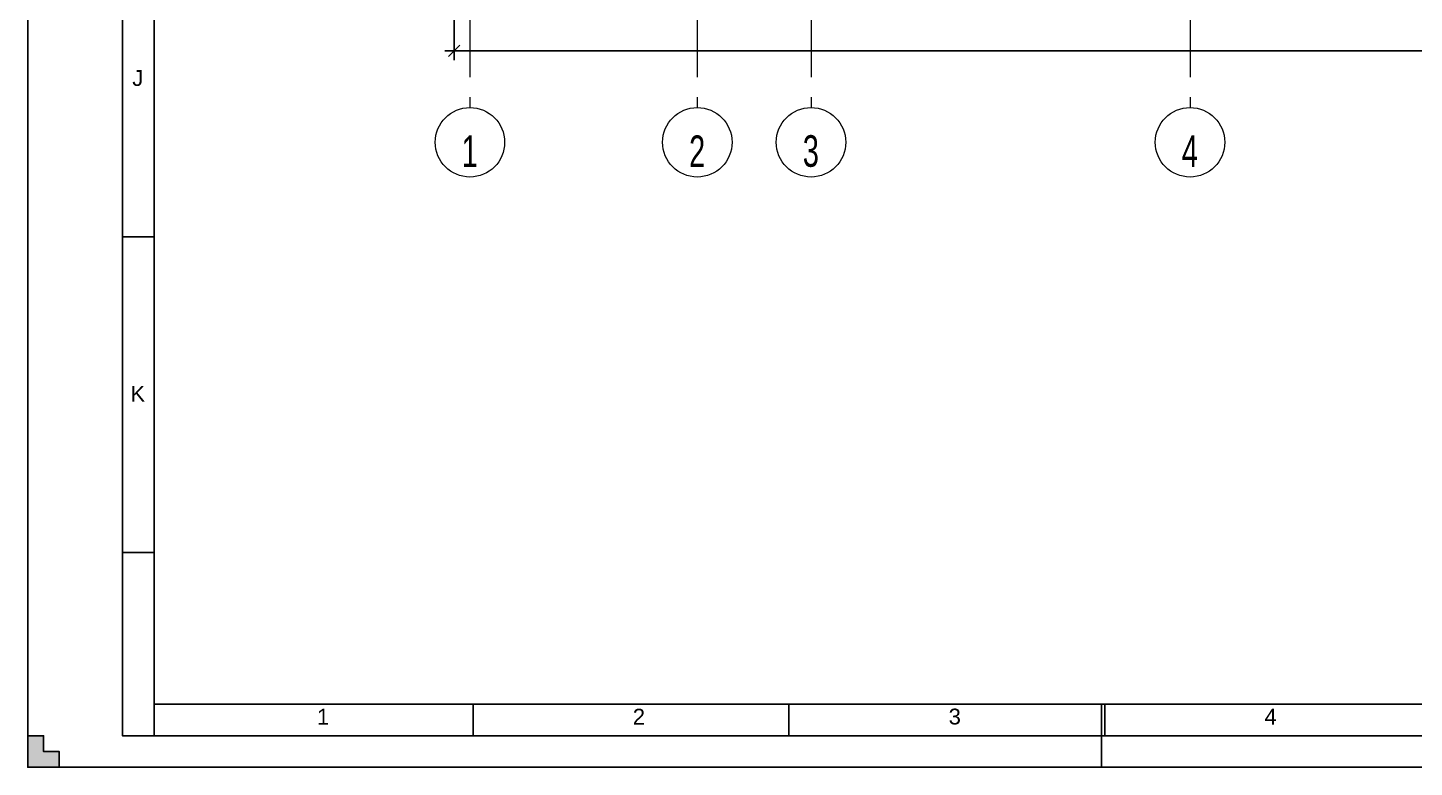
# Model space of a CAD drawing. Header units: millimetres. Extents: x 15565 to 20040, y -491 to 2778.
# Drawn here: x 15565 to 16663, y -491 to 94 of the extents above; entities that cross this region are included whole.
import ezdxf

# ---------------------------------------------------------------- set-up
doc = ezdxf.new("R2010")
doc.units = ezdxf.units.MM
doc.header["$PDMODE"] = 35
doc.linetypes.add('Grid Line', pattern=[111.125, 63.5, -15.875, 15.875, -15.875])
doc.layers.get('Defpoints').update_dxf_attribs({"color": 6})
for name, color, linetype, lineweight in [('A-ANNO-DIMS', 41, 'Continuous', 9), ('C- оси', 1, 'Continuous', 9), ('S-GRID-оси', 1, 'Continuous', 9)]:
    doc.layers.add(name, color=color, linetype=linetype, lineweight=lineweight)
doc.layers.add('Com_Label', color=9, linetype='Continuous')
doc.layers.add('ramka_1', color=136, linetype='Continuous')
doc.styles.add('Arial', font='arial.ttf')
doc.styles.add('Arial Narrow', font='ARIALN.TTF', dxfattribs={"width": 0.8, "height": 25})
doc.styles.add('Arial Narrow_I', font='ARIALNI.TTF', dxfattribs={"height": 12})
doc.dimstyles.new('Външни_дименсии_0_5_3', dxfattribs={"dimscale": 30.48, "dimtxt": 12.281172, "dimasz": 0.295276, "dimexe": 0.246063, "dimexo": 0.246063, "dimgap": 0.098425, "dimtad": 1, "dimdec": 1, "dimrnd": 0.5, "dimdsep": 46, "dimtxsty": 'Arial Narrow_I', "dimblk1": 'OBLIQUE', "dimblk2": 'OBLIQUE', "dimsah": 1, "dimcen": 0.09, "dimdle": 0.246063, "dimazin": 0, "dimtfac": 1, "dimtdec": 4, "dimtix": 1, "dimtmove": 0, "dimatfit": 3, "dimfxl": 1, "dimtvp": 1, "dimtolj": 1, "dimtzin": 0, "dimarcsym": 0})

# ---------------------------------------------------------------- blocks, each defined once
blk = doc.blocks.new('Grid - M_Grid Head - Extreme-2650093-КОФРАЖЕН ПЛАН НА КОТА _14_88 - L5')
at = {"layer": 'S-GRID-оси'}
blk.add_circle((0, 0), 0.55, dxfattribs=at)
blk = doc.blocks.new('_Oblique')
at = {"color": 0, "linetype": 'ByBlock', "lineweight": -2}
blk.add_line((-0.5, -0.5), (0.5, 0.5), dxfattribs=at)
blk = doc.blocks.new('*D321')
at = {"layer": 'A-ANNO-DIMS', "color": 0, "lineweight": -2, "transparency": 16777216}
for p, q in [((15903, 378.7), (15903, 68.6)), ((18543, 378.7), (18543, 68.6)), ((15895.5, 76.1), (18550.5, 76.1))]:
    blk.add_line(p, q, dxfattribs=at)
at = {"layer": 'Defpoints', "color": 0, "transparency": 16777216}
for p in [(15903, 386.2), (18543, 386.2), (18543, 76.1)]:
    blk.add_point(p, dxfattribs=at)
at = {"layer": 'A-ANNO-DIMS', "color": 0, "lineweight": -2, "transparency": 16777216, "xscale": 9, "yscale": 9, "zscale": 9, "rotation": 180}
blk.add_blockref('_Oblique', (15903, 76.1), dxfattribs=at)
at = {"layer": 'A-ANNO-DIMS', "color": 0, "lineweight": -2, "transparency": 16777216, "xscale": 9, "yscale": 9, "zscale": 9}
blk.add_blockref('_Oblique', (18543, 76.1), dxfattribs=at)
at = {"layer": 'A-ANNO-DIMS', "color": 0, "transparency": 16777216, "insert": (17223, 85.2), "char_height": 12, "width": 36.493, "attachment_point": 5, "style": 'Arial Narrow_I'}
blk.add_mtext('\\A1;2640', dxfattribs=at)
blk = doc.blocks.new('60x90')
at = {"layer": 'ramka_1', "linetype": 'Continuous'}
blk.add_hatch(color=256, dxfattribs=at).paths.add_polyline_path([(25, -2970), (25, -2957.5), (12.5, -2957.5), (12.5, -2945), (0, -2945), (0, -2970)])
at = {"layer": 'ramka_1', "color": 26, "linetype": 'Continuous'}
for p, q in [((100, -2550), (75, -2550)), ((100, -2800), (75, -2800)), ((100, -2945), (100, -2920)), ((352.5, -2945), (352.5, -2920)), ((602.5, -2945), (602.5, -2920)), ((852.5, -2945), (852.5, -2920))]:
    blk.add_line(p, q, dxfattribs=at)
at = {"layer": 'ramka_1', "linetype": 'Continuous'}
blk.add_line((850, -2970), (850, -2920), dxfattribs=at)
for points in [[(0, 0), (4475, 0), (4475, -2970), (0, -2970)], [(75, -25), (4450, -25), (4450, -2945), (75, -2945)], [(100, -50), (4425, -50), (4425, -2920), (100, -2920)]]:
    blk.add_lwpolyline(points, close=True, dxfattribs=at)
blk.add_lwpolyline([(25, -2970), (25, -2957.5), (12.5, -2957.5), (12.5, -2945), (0, -2945), (0, -2970), (25, -2970)], dxfattribs=at)
at = {"layer": 'Com_Label', "char_height": 12.5, "width": 1612.566, "attachment_point": 5, "rotation": 0.0006, "style": 'Arial'}
for s, insert in [('J', (87.1, -2424.2)), ('K', (87.1, -2674.2)), ('1', (233.8, -2929.9)), ('2', (483.8, -2929.9)), ('3', (733.8, -2929.9)), ('4', (983.8, -2929.9))]:
    blk.add_mtext(s, dxfattribs=dict(at, insert=insert))

msp = doc.modelspace()

# ---------------------------------------------------------------- linework, layer by layer
at = {"layer": 'C- оси', "linetype": 'Grid Line'}
for p, q in [((15915.46, 2341.16), (15915.46, 31.16)), ((16095.46, 2341.16), (16095.46, 31.16)), ((16185.46, 2341.16), (16185.46, 31.16)), ((16485.46, 2341.16), (16485.46, 31.16))]:
    msp.add_line(p, q, dxfattribs=at)

# ---------------------------------------------------------------- block references
at = {"layer": 'ramka_1'}
msp.add_blockref('60x90', (15565.46, 2478.66), dxfattribs=at)
at = {"layer": 'S-GRID-оси', "xscale": 49.99999999999998, "yscale": 49.99999999999998, "zscale": 49.99999999999998, "rotation": 180}
for p in [(15915.46, 3.66), (16095.46, 3.66), (16185.46, 3.66), (16485.46, 3.66)]:
    msp.add_blockref('Grid - M_Grid Head - Extreme-2650093-КОФРАЖЕН ПЛАН НА КОТА _14_88 - L5', p, dxfattribs=at)

# ---------------------------------------------------------------- texts
at = {"layer": 'S-GRID-оси', "char_height": 25, "width": 13.24, "attachment_point": 5, "line_spacing_factor": 0.949189, "style": 'Arial Narrow'}
for s, insert in [('\\pxqc,t2.032,4.064,6.096,8.128,10.16,12.192,14.224,16.256,18.288,20.32,22.352,24.384,26.416,28.448,30.48,32.512,34.544,36.576,38.608,40.64,42.672,44.704,46.736,48.768,50.8,52.832,54.864,56.896,58.928,60.96,62.992,65.024;{1}', (15915.33, -3.41)), ('\\pxqc,t2.032,4.064,6.096,8.128,10.16,12.192,14.224,16.256,18.288,20.32,22.352,24.384,26.416,28.448,30.48,32.512,34.544,36.576,38.608,40.64,42.672,44.704,46.736,48.768,50.8,52.832,54.864,56.896,58.928,60.96,62.992,65.024;{2}', (16095.33, -3.41)), ('\\pxqc,t2.032,4.064,6.096,8.128,10.16,12.192,14.224,16.256,18.288,20.32,22.352,24.384,26.416,28.448,30.48,32.512,34.544,36.576,38.608,40.64,42.672,44.704,46.736,48.768,50.8,52.832,54.864,56.896,58.928,60.96,62.992,65.024;{3}', (16185.33, -3.41)), ('\\pxqc,t2.032,4.064,6.096,8.128,10.16,12.192,14.224,16.256,18.288,20.32,22.352,24.384,26.416,28.448,30.48,32.512,34.544,36.576,38.608,40.64,42.672,44.704,46.736,48.768,50.8,52.832,54.864,56.896,58.928,60.96,62.992,65.024;{4}', (16485.33, -3.41))]:
    msp.add_mtext(s, dxfattribs=dict(at, insert=insert))

# ---------------------------------------------------------------- dimensions: what is measured, and where the dimension line sits
at = {"layer": 'A-ANNO-DIMS'}
dim = msp.add_linear_dim(base=(18542.96, 76.11), p1=(15902.96, 386.16), p2=(18542.96, 386.16), dimstyle='Външни_дименсии_0_5_3', override={"dimpost": '<>', "dimfxl": 2640}, dxfattribs=at)
dim.commit()
dim.dimension.update_dxf_attribs({"geometry": '*D321', "text_midpoint": (17222.96, 85.24)})

doc.saveas('drawing.dxf')
